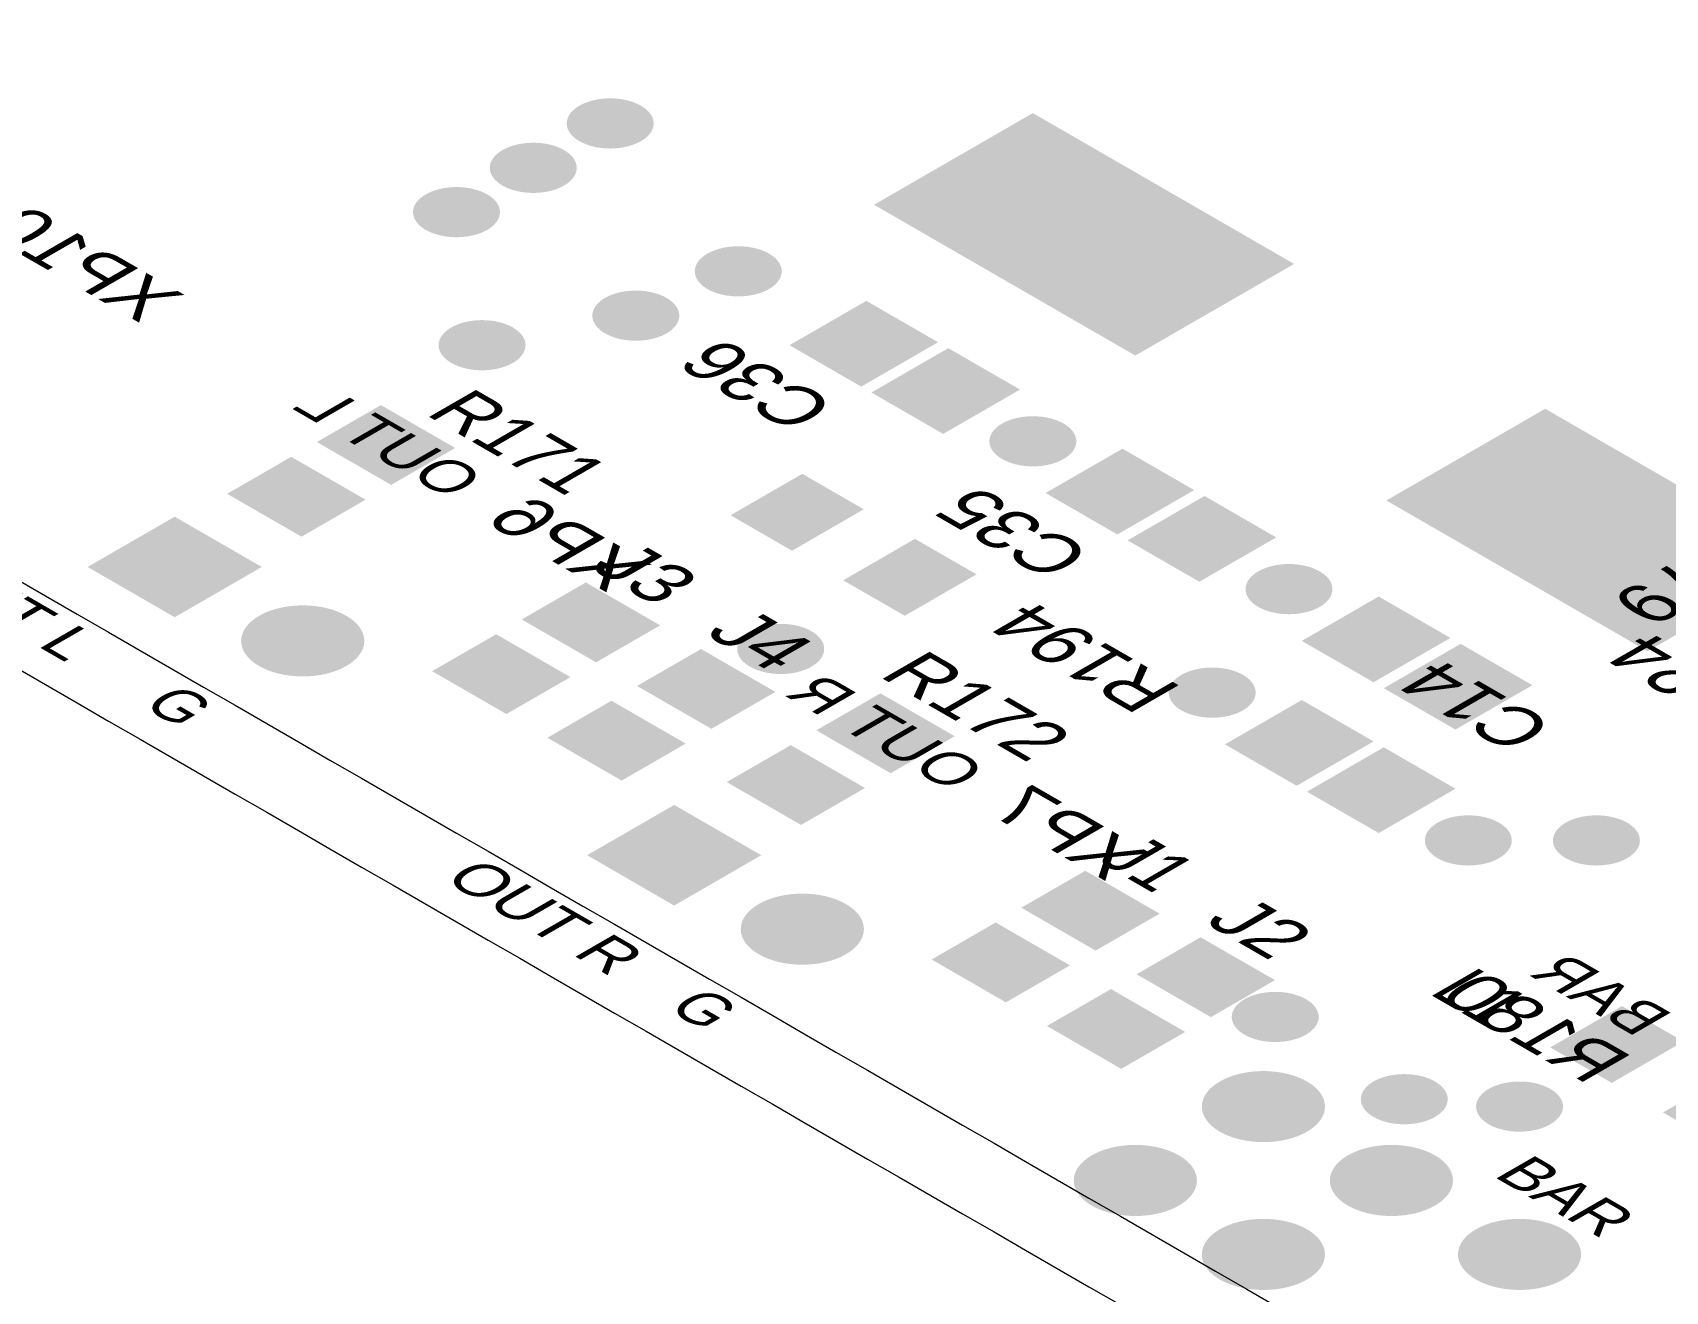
# Model space of a CAD drawing. Header units: millimetres. Extents: x -6 to 177, y -65 to 42.
# Drawn here: x 15.72 to 38.25, y -21.64 to -4.26 of the extents above; entities that cross this region are included whole.
import ezdxf

# ---------------------------------------------------------------- set-up
doc = ezdxf.new("R2010")
doc.units = ezdxf.units.MM
for name, color, linetype, true_color in [('Bottom Layer- Bottom', 7, 'Continuous', 0xffffff), ('Bottom Overlay- Bot Silk', 7, 'Continuous', 0xffffff), ('Bottom Solder- Bot Mask', 7, 'Continuous', 0xffffff), ('Multi-Layer', 7, 'Continuous', 0xffffff), ('Pad Holes', 7, 'Continuous', 0xffffff), ('Top Layer- Top', 7, 'Continuous', 0xffffff), ('Top Overlay- Top Silk', 7, 'Continuous', 0xffffff), ('Top Paste- Top Paste', 7, 'Continuous', 0xffffff), ('Top Solder- Top Mask', 7, 'Continuous', 0xffffff), ('Via Holes', 7, 'Continuous', 0xffffff)]:
    doc.layers.add(name, color=color, linetype=linetype, true_color=true_color)
doc.styles.add('Arial', font='')
doc.styles.get('Arial').set_extended_font_data('Arial')

# ---------------------------------------------------------------- blocks, each defined once
blk = doc.blocks.new('3362X_PRIMARY_B_68')
at = {"layer": 'Bottom Layer- Bottom', "linetype": 'Continuous', "lineweight": 18}
h = blk.add_hatch(color=7, dxfattribs=at)
edge = h.paths.add_edge_path(flags=0)
edge.add_ellipse((32.704, -19.086), major_axis=(-0.8, 0), ratio=0.57735, start_angle=0, end_angle=360)
h = blk.add_hatch(color=7, dxfattribs=at)
edge = h.paths.add_edge_path(flags=0)
edge.add_ellipse((32.704, -21.127), major_axis=(-0.8, 0), ratio=0.57735, start_angle=0, end_angle=360)
h = blk.add_hatch(color=7, dxfattribs=at)
edge = h.paths.add_edge_path(flags=0)
edge.add_ellipse((36.239, -21.127), major_axis=(-0.8, 0), ratio=0.57735, start_angle=0, end_angle=360)
at = {"layer": 'Bottom Solder- Bot Mask', "linetype": 'Continuous', "lineweight": 18}
h = blk.add_hatch(color=7, dxfattribs=at)
edge = h.paths.add_edge_path(flags=0)
edge.add_ellipse((32.704, -19.086), major_axis=(-0.85, 0), ratio=0.57735, start_angle=0, end_angle=360)
h = blk.add_hatch(color=7, dxfattribs=at)
edge = h.paths.add_edge_path(flags=0)
edge.add_ellipse((32.704, -21.127), major_axis=(-0.85, 0), ratio=0.57735, start_angle=0, end_angle=360)
h = blk.add_hatch(color=7, dxfattribs=at)
edge = h.paths.add_edge_path(flags=0)
edge.add_ellipse((36.239, -21.127), major_axis=(-0.85, 0), ratio=0.57735, start_angle=0, end_angle=360)
at = {"layer": 'Multi-Layer', "linetype": 'Continuous', "lineweight": 18}
h = blk.add_hatch(color=9, dxfattribs=at)
edge = h.paths.add_edge_path(flags=0)
edge.add_ellipse((32.704, -19.086), major_axis=(-0.8, 0), ratio=0.57735, start_angle=0, end_angle=360)
h = blk.add_hatch(color=9, dxfattribs=at)
edge = h.paths.add_edge_path(flags=0)
edge.add_ellipse((32.704, -21.127), major_axis=(-0.8, 0), ratio=0.57735, start_angle=0, end_angle=360)
h = blk.add_hatch(color=9, dxfattribs=at)
edge = h.paths.add_edge_path(flags=0)
edge.add_ellipse((36.239, -21.127), major_axis=(-0.8, 0), ratio=0.57735, start_angle=0, end_angle=360)
at = {"layer": 'Pad Holes', "linetype": 'Continuous', "lineweight": 18}
h = blk.add_hatch(color=7, dxfattribs=at)
edge = h.paths.add_edge_path(flags=0)
edge.add_ellipse((32.704, -19.086), major_axis=(-0.4, 0), ratio=0.57735, start_angle=0, end_angle=360)
h = blk.add_hatch(color=7, dxfattribs=at)
edge = h.paths.add_edge_path(flags=0)
edge.add_ellipse((32.704, -21.127), major_axis=(-0.4, 0), ratio=0.57735, start_angle=0, end_angle=360)
h = blk.add_hatch(color=7, dxfattribs=at)
edge = h.paths.add_edge_path(flags=0)
edge.add_ellipse((36.239, -21.127), major_axis=(-0.4, 0), ratio=0.57735, start_angle=0, end_angle=360)
at = {"layer": 'Top Layer- Top', "linetype": 'Continuous', "lineweight": 18}
h = blk.add_hatch(color=7, dxfattribs=at)
edge = h.paths.add_edge_path(flags=0)
edge.add_ellipse((32.704, -19.086), major_axis=(-0.8, 0), ratio=0.57735, start_angle=0, end_angle=360)
h = blk.add_hatch(color=7, dxfattribs=at)
edge = h.paths.add_edge_path(flags=0)
edge.add_ellipse((32.704, -21.127), major_axis=(-0.8, 0), ratio=0.57735, start_angle=0, end_angle=360)
h = blk.add_hatch(color=7, dxfattribs=at)
edge = h.paths.add_edge_path(flags=0)
edge.add_ellipse((36.239, -21.127), major_axis=(-0.8, 0), ratio=0.57735, start_angle=0, end_angle=360)
at = {"layer": 'Top Solder- Top Mask', "linetype": 'Continuous', "lineweight": 18}
h = blk.add_hatch(color=7, dxfattribs=at)
edge = h.paths.add_edge_path(flags=0)
edge.add_ellipse((32.704, -19.086), major_axis=(-0.85, 0), ratio=0.57735, start_angle=0, end_angle=360)
h = blk.add_hatch(color=7, dxfattribs=at)
edge = h.paths.add_edge_path(flags=0)
edge.add_ellipse((32.704, -21.127), major_axis=(-0.85, 0), ratio=0.57735, start_angle=0, end_angle=360)
h = blk.add_hatch(color=7, dxfattribs=at)
edge = h.paths.add_edge_path(flags=0)
edge.add_ellipse((36.239, -21.127), major_axis=(-0.85, 0), ratio=0.57735, start_angle=0, end_angle=360)
blk = doc.blocks.new('RES_0805_2012_301')
at = {"layer": 'Top Layer- Top', "linetype": 'Continuous', "lineweight": 18}
for points in [[(31.837, -16.789), (32.792, -17.34), (31.979, -17.81), (31.024, -17.259)], [(30.6, -17.504), (31.555, -18.055), (30.741, -18.524), (29.787, -17.973)]]:
    blk.add_hatch(color=7, dxfattribs=at).paths.add_polyline_path(points, flags=0)
at = {"layer": 'Top Paste- Top Paste', "linetype": 'Continuous', "lineweight": 18}
for points in [[(31.837, -16.789), (32.792, -17.34), (31.979, -17.81), (31.024, -17.259)], [(30.6, -17.504), (31.555, -18.055), (30.741, -18.524), (29.787, -17.973)]]:
    blk.add_hatch(color=7, dxfattribs=at).paths.add_polyline_path(points, flags=0)
at = {"layer": 'Top Solder- Top Mask', "linetype": 'Continuous', "lineweight": 18}
for points in [[(31.837, -16.748), (32.863, -17.34), (31.979, -17.851), (30.954, -17.259)], [(30.6, -17.463), (31.625, -18.055), (30.741, -18.565), (29.716, -17.973)]]:
    blk.add_hatch(color=7, dxfattribs=at).paths.add_polyline_path(points, flags=0)
blk = doc.blocks.new('RES_0805_2012_300')
at = {"layer": 'Top Layer- Top', "linetype": 'Continuous', "lineweight": 18}
for points in [[(30.246, -15.871), (31.201, -16.422), (30.388, -16.891), (29.433, -16.34)], [(29.009, -16.585), (29.964, -17.136), (29.15, -17.606), (28.196, -17.055)]]:
    blk.add_hatch(color=7, dxfattribs=at).paths.add_polyline_path(points, flags=0)
at = {"layer": 'Top Paste- Top Paste', "linetype": 'Continuous', "lineweight": 18}
for points in [[(30.246, -15.871), (31.201, -16.422), (30.388, -16.891), (29.433, -16.34)], [(29.009, -16.585), (29.964, -17.136), (29.15, -17.606), (28.196, -17.055)]]:
    blk.add_hatch(color=7, dxfattribs=at).paths.add_polyline_path(points, flags=0)
at = {"layer": 'Top Solder- Top Mask', "linetype": 'Continuous', "lineweight": 18}
for points in [[(30.246, -15.83), (31.272, -16.422), (30.388, -16.932), (29.363, -16.34)], [(29.009, -16.544), (30.034, -17.136), (29.15, -17.647), (28.125, -17.055)]]:
    blk.add_hatch(color=7, dxfattribs=at).paths.add_polyline_path(points, flags=0)
blk = doc.blocks.new('CAP_0805_2012_335')
at = {"layer": 'Top Layer- Top', "linetype": 'Continuous', "lineweight": 18}
for points in [[(32.244, -14.085), (33.234, -13.513), (34.153, -14.044), (33.163, -14.615)], [(33.375, -14.738), (34.365, -14.166), (35.285, -14.697), (34.295, -15.268)]]:
    blk.add_hatch(color=7, dxfattribs=at).paths.add_polyline_path(points, flags=0)
at = {"layer": 'Top Paste- Top Paste', "linetype": 'Continuous', "lineweight": 18}
for points in [[(32.244, -14.085), (33.234, -13.513), (34.153, -14.044), (33.163, -14.615)], [(33.375, -14.738), (34.365, -14.166), (35.285, -14.697), (34.295, -15.268)]]:
    blk.add_hatch(color=7, dxfattribs=at).paths.add_polyline_path(points, flags=0)
at = {"layer": 'Top Solder- Top Mask', "linetype": 'Continuous', "lineweight": 18}
for points in [[(32.173, -14.085), (33.234, -13.472), (34.224, -14.044), (33.163, -14.656)], [(33.305, -14.738), (34.365, -14.125), (35.355, -14.697), (34.295, -15.309)]]:
    blk.add_hatch(color=7, dxfattribs=at).paths.add_polyline_path(points, flags=0)
blk = doc.blocks.new('L0805_334')
at = {"layer": 'Top Layer- Top', "linetype": 'Continuous', "lineweight": 18}
for points in [[(37.653, -17.738), (38.431, -18.187), (37.512, -18.718), (36.734, -18.269)], [(39.209, -18.637), (39.987, -19.086), (39.068, -19.616), (38.29, -19.167)]]:
    blk.add_hatch(color=7, dxfattribs=at).paths.add_polyline_path(points, flags=0)
at = {"layer": 'Top Paste- Top Paste', "linetype": 'Continuous', "lineweight": 18}
for points in [[(37.653, -17.738), (38.431, -18.187), (37.512, -18.718), (36.734, -18.269)], [(39.209, -18.637), (39.987, -19.086), (39.068, -19.616), (38.29, -19.167)]]:
    blk.add_hatch(color=7, dxfattribs=at).paths.add_polyline_path(points, flags=0)
at = {"layer": 'Top Solder- Top Mask', "linetype": 'Continuous', "lineweight": 18}
for points in [[(37.653, -17.698), (38.502, -18.187), (37.512, -18.759), (36.663, -18.269)], [(39.209, -18.596), (40.058, -19.086), (39.068, -19.657), (38.219, -19.167)]]:
    blk.add_hatch(color=7, dxfattribs=at).paths.add_polyline_path(points, flags=0)
blk = doc.blocks.new('RES_0805_2012_308')
at = {"layer": 'Top Layer- Top', "linetype": 'Continuous', "lineweight": 18}
for points in [[(23.352, -11.89), (24.307, -12.441), (23.494, -12.911), (22.539, -12.36)], [(22.115, -12.605), (23.069, -13.156), (22.256, -13.625), (21.302, -13.074)]]:
    blk.add_hatch(color=7, dxfattribs=at).paths.add_polyline_path(points, flags=0)
at = {"layer": 'Top Paste- Top Paste', "linetype": 'Continuous', "lineweight": 18}
for points in [[(23.352, -11.89), (24.307, -12.441), (23.494, -12.911), (22.539, -12.36)], [(22.115, -12.605), (23.069, -13.156), (22.256, -13.625), (21.302, -13.074)]]:
    blk.add_hatch(color=7, dxfattribs=at).paths.add_polyline_path(points, flags=0)
at = {"layer": 'Top Solder- Top Mask', "linetype": 'Continuous', "lineweight": 18}
for points in [[(23.352, -11.849), (24.378, -12.441), (23.494, -12.952), (22.468, -12.36)], [(22.115, -12.564), (23.14, -13.156), (22.256, -13.666), (21.231, -13.074)]]:
    blk.add_hatch(color=7, dxfattribs=at).paths.add_polyline_path(points, flags=0)
blk = doc.blocks.new('RES_0805_2012_307')
at = {"layer": 'Top Layer- Top', "linetype": 'Continuous', "lineweight": 18}
for points in [[(24.943, -12.809), (25.898, -13.36), (25.085, -13.829), (24.13, -13.278)], [(23.706, -13.523), (24.66, -14.074), (23.847, -14.544), (22.893, -13.993)]]:
    blk.add_hatch(color=7, dxfattribs=at).paths.add_polyline_path(points, flags=0)
at = {"layer": 'Top Paste- Top Paste', "linetype": 'Continuous', "lineweight": 18}
for points in [[(24.943, -12.809), (25.898, -13.36), (25.085, -13.829), (24.13, -13.278)], [(23.706, -13.523), (24.66, -14.074), (23.847, -14.544), (22.893, -13.993)]]:
    blk.add_hatch(color=7, dxfattribs=at).paths.add_polyline_path(points, flags=0)
at = {"layer": 'Top Solder- Top Mask', "linetype": 'Continuous', "lineweight": 18}
for points in [[(24.943, -12.768), (25.968, -13.36), (25.085, -13.87), (24.059, -13.278)], [(23.706, -13.482), (24.731, -14.074), (23.847, -14.585), (22.822, -13.993)]]:
    blk.add_hatch(color=7, dxfattribs=at).paths.add_polyline_path(points, flags=0)
blk = doc.blocks.new('RES_0805_2012_199')
at = {"layer": 'Top Layer- Top', "linetype": 'Continuous', "lineweight": 18}
for points in [[(20.524, -9.441), (21.478, -9.992), (20.665, -10.461), (19.711, -9.91)], [(19.286, -10.155), (20.241, -10.706), (19.428, -11.176), (18.473, -10.625)]]:
    blk.add_hatch(color=7, dxfattribs=at).paths.add_polyline_path(points, flags=0)
at = {"layer": 'Top Paste- Top Paste', "linetype": 'Continuous', "lineweight": 18}
for points in [[(20.524, -9.441), (21.478, -9.992), (20.665, -10.461), (19.711, -9.91)], [(19.286, -10.155), (20.241, -10.706), (19.428, -11.176), (18.473, -10.625)]]:
    blk.add_hatch(color=7, dxfattribs=at).paths.add_polyline_path(points, flags=0)
at = {"layer": 'Top Solder- Top Mask', "linetype": 'Continuous', "lineweight": 18}
for points in [[(20.524, -9.4), (21.549, -9.992), (20.665, -10.502), (19.64, -9.91)], [(19.286, -10.114), (20.312, -10.706), (19.428, -11.217), (18.402, -10.625)]]:
    blk.add_hatch(color=7, dxfattribs=at).paths.add_polyline_path(points, flags=0)
blk = doc.blocks.new('CAP_0805_2012_198')
at = {"layer": 'Top Layer- Top', "linetype": 'Continuous', "lineweight": 18}
for points in [[(29.769, -10.614), (30.759, -10.043), (31.678, -10.574), (30.688, -11.145)], [(30.901, -11.268), (31.891, -10.696), (32.81, -11.227), (31.82, -11.798)]]:
    blk.add_hatch(color=7, dxfattribs=at).paths.add_polyline_path(points, flags=0)
at = {"layer": 'Top Paste- Top Paste', "linetype": 'Continuous', "lineweight": 18}
for points in [[(29.769, -10.614), (30.759, -10.043), (31.678, -10.574), (30.688, -11.145)], [(30.901, -11.268), (31.891, -10.696), (32.81, -11.227), (31.82, -11.798)]]:
    blk.add_hatch(color=7, dxfattribs=at).paths.add_polyline_path(points, flags=0)
at = {"layer": 'Top Solder- Top Mask', "linetype": 'Continuous', "lineweight": 18}
for points in [[(29.698, -10.614), (30.759, -10.002), (31.749, -10.574), (30.688, -11.186)], [(30.83, -11.268), (31.891, -10.655), (32.88, -11.227), (31.82, -11.839)]]:
    blk.add_hatch(color=7, dxfattribs=at).paths.add_polyline_path(points, flags=0)
blk = doc.blocks.new('RES_0805_2012_177')
at = {"layer": 'Top Layer- Top', "linetype": 'Continuous', "lineweight": 18}
for points in [[(27.418, -13.421), (28.373, -13.972), (27.559, -14.442), (26.605, -13.891)], [(26.181, -14.136), (27.135, -14.687), (26.322, -15.156), (25.367, -14.605)]]:
    blk.add_hatch(color=7, dxfattribs=at).paths.add_polyline_path(points, flags=0)
at = {"layer": 'Top Paste- Top Paste', "linetype": 'Continuous', "lineweight": 18}
for points in [[(27.418, -13.421), (28.373, -13.972), (27.559, -14.442), (26.605, -13.891)], [(26.181, -14.136), (27.135, -14.687), (26.322, -15.156), (25.367, -14.605)]]:
    blk.add_hatch(color=7, dxfattribs=at).paths.add_polyline_path(points, flags=0)
at = {"layer": 'Top Solder- Top Mask', "linetype": 'Continuous', "lineweight": 18}
for points in [[(27.418, -13.38), (28.443, -13.972), (27.559, -14.483), (26.534, -13.891)], [(26.181, -14.095), (27.206, -14.687), (26.322, -15.197), (25.297, -14.605)]]:
    blk.add_hatch(color=7, dxfattribs=at).paths.add_polyline_path(points, flags=0)
blk = doc.blocks.new('CAP_0805_2012_176')
at = {"layer": 'Top Layer- Top', "linetype": 'Continuous', "lineweight": 18}
for points in [[(33.305, -12.656), (34.295, -12.084), (35.214, -12.615), (34.224, -13.186)], [(34.436, -13.309), (35.426, -12.737), (36.345, -13.268), (35.355, -13.84)]]:
    blk.add_hatch(color=7, dxfattribs=at).paths.add_polyline_path(points, flags=0)
at = {"layer": 'Top Paste- Top Paste', "linetype": 'Continuous', "lineweight": 18}
for points in [[(33.305, -12.656), (34.295, -12.084), (35.214, -12.615), (34.224, -13.186)], [(34.436, -13.309), (35.426, -12.737), (36.345, -13.268), (35.355, -13.84)]]:
    blk.add_hatch(color=7, dxfattribs=at).paths.add_polyline_path(points, flags=0)
at = {"layer": 'Top Solder- Top Mask', "linetype": 'Continuous', "lineweight": 18}
for points in [[(33.234, -12.656), (34.295, -12.043), (35.285, -12.615), (34.224, -13.227)], [(34.365, -13.309), (35.426, -12.697), (36.416, -13.268), (35.355, -13.88)]]:
    blk.add_hatch(color=7, dxfattribs=at).paths.add_polyline_path(points, flags=0)
blk = doc.blocks.new('PW_2_B_79')
at = {"layer": 'Bottom Layer- Bottom', "linetype": 'Continuous', "lineweight": 18}
blk.add_hatch(color=7, dxfattribs=at).paths.add_polyline_path([(17.678, -10.982), (18.809, -11.635), (17.678, -12.288), (16.546, -11.635)], flags=0)
h = blk.add_hatch(color=7, dxfattribs=at)
edge = h.paths.add_edge_path(flags=0)
edge.add_ellipse((19.445, -12.656), major_axis=(-0.8, 0), ratio=0.57735, start_angle=0, end_angle=360)
at = {"layer": 'Bottom Solder- Bot Mask', "linetype": 'Continuous', "lineweight": 18}
blk.add_hatch(color=7, dxfattribs=at).paths.add_polyline_path([(17.678, -10.941), (18.88, -11.635), (17.678, -12.329), (16.476, -11.635)], flags=0)
h = blk.add_hatch(color=7, dxfattribs=at)
edge = h.paths.add_edge_path(flags=0)
edge.add_ellipse((19.445, -12.656), major_axis=(-0.85, 0), ratio=0.57735, start_angle=0, end_angle=360)
at = {"layer": 'Multi-Layer', "linetype": 'Continuous', "lineweight": 18}
blk.add_hatch(color=9, dxfattribs=at).paths.add_polyline_path([(17.678, -10.982), (18.809, -11.635), (17.678, -12.288), (16.546, -11.635)], flags=0)
h = blk.add_hatch(color=9, dxfattribs=at)
edge = h.paths.add_edge_path(flags=0)
edge.add_ellipse((19.445, -12.656), major_axis=(-0.8, 0), ratio=0.57735, start_angle=0, end_angle=360)
at = {"layer": 'Pad Holes', "linetype": 'Continuous', "lineweight": 18}
h = blk.add_hatch(color=7, dxfattribs=at)
edge = h.paths.add_edge_path(flags=0)
edge.add_ellipse((17.678, -11.635), major_axis=(-0.5, 0), ratio=0.57735, start_angle=0, end_angle=360)
h = blk.add_hatch(color=7, dxfattribs=at)
edge = h.paths.add_edge_path(flags=0)
edge.add_ellipse((19.445, -12.656), major_axis=(-0.5, 0), ratio=0.57735, start_angle=0, end_angle=360)
at = {"layer": 'Top Layer- Top', "linetype": 'Continuous', "lineweight": 18}
blk.add_hatch(color=7, dxfattribs=at).paths.add_polyline_path([(17.678, -10.982), (18.809, -11.635), (17.678, -12.288), (16.546, -11.635)], flags=0)
h = blk.add_hatch(color=7, dxfattribs=at)
edge = h.paths.add_edge_path(flags=0)
edge.add_ellipse((19.445, -12.656), major_axis=(-0.8, 0), ratio=0.57735, start_angle=0, end_angle=360)
at = {"layer": 'Top Solder- Top Mask', "linetype": 'Continuous', "lineweight": 18}
blk.add_hatch(color=7, dxfattribs=at).paths.add_polyline_path([(17.678, -10.941), (18.88, -11.635), (17.678, -12.329), (16.476, -11.635)], flags=0)
h = blk.add_hatch(color=7, dxfattribs=at)
edge = h.paths.add_edge_path(flags=0)
edge.add_ellipse((19.445, -12.656), major_axis=(-0.85, 0), ratio=0.57735, start_angle=0, end_angle=360)
blk = doc.blocks.new('PW_2_B_70')
at = {"layer": 'Bottom Layer- Bottom', "linetype": 'Continuous', "lineweight": 18}
blk.add_hatch(color=7, dxfattribs=at).paths.add_polyline_path([(24.572, -14.962), (25.703, -15.615), (24.572, -16.269), (23.441, -15.615)], flags=0)
h = blk.add_hatch(color=7, dxfattribs=at)
edge = h.paths.add_edge_path(flags=0)
edge.add_ellipse((26.34, -16.636), major_axis=(-0.8, 0), ratio=0.57735, start_angle=0, end_angle=360)
at = {"layer": 'Bottom Solder- Bot Mask', "linetype": 'Continuous', "lineweight": 18}
blk.add_hatch(color=7, dxfattribs=at).paths.add_polyline_path([(24.572, -14.921), (25.774, -15.615), (24.572, -16.31), (23.37, -15.615)], flags=0)
h = blk.add_hatch(color=7, dxfattribs=at)
edge = h.paths.add_edge_path(flags=0)
edge.add_ellipse((26.34, -16.636), major_axis=(-0.85, 0), ratio=0.57735, start_angle=0, end_angle=360)
at = {"layer": 'Multi-Layer', "linetype": 'Continuous', "lineweight": 18}
blk.add_hatch(color=9, dxfattribs=at).paths.add_polyline_path([(24.572, -14.962), (25.703, -15.615), (24.572, -16.269), (23.441, -15.615)], flags=0)
h = blk.add_hatch(color=9, dxfattribs=at)
edge = h.paths.add_edge_path(flags=0)
edge.add_ellipse((26.34, -16.636), major_axis=(-0.8, 0), ratio=0.57735, start_angle=0, end_angle=360)
at = {"layer": 'Pad Holes', "linetype": 'Continuous', "lineweight": 18}
h = blk.add_hatch(color=7, dxfattribs=at)
edge = h.paths.add_edge_path(flags=0)
edge.add_ellipse((24.572, -15.615), major_axis=(-0.5, 0), ratio=0.57735, start_angle=0, end_angle=360)
h = blk.add_hatch(color=7, dxfattribs=at)
edge = h.paths.add_edge_path(flags=0)
edge.add_ellipse((26.34, -16.636), major_axis=(-0.5, 0), ratio=0.57735, start_angle=0, end_angle=360)
at = {"layer": 'Top Layer- Top', "linetype": 'Continuous', "lineweight": 18}
blk.add_hatch(color=7, dxfattribs=at).paths.add_polyline_path([(24.572, -14.962), (25.703, -15.615), (24.572, -16.269), (23.441, -15.615)], flags=0)
h = blk.add_hatch(color=7, dxfattribs=at)
edge = h.paths.add_edge_path(flags=0)
edge.add_ellipse((26.34, -16.636), major_axis=(-0.8, 0), ratio=0.57735, start_angle=0, end_angle=360)
at = {"layer": 'Top Solder- Top Mask', "linetype": 'Continuous', "lineweight": 18}
blk.add_hatch(color=7, dxfattribs=at).paths.add_polyline_path([(24.572, -14.921), (25.774, -15.615), (24.572, -16.31), (23.37, -15.615)], flags=0)
h = blk.add_hatch(color=7, dxfattribs=at)
edge = h.paths.add_edge_path(flags=0)
edge.add_ellipse((26.34, -16.636), major_axis=(-0.85, 0), ratio=0.57735, start_angle=0, end_angle=360)
blk = doc.blocks.new('0805_41')
at = {"layer": 'Top Layer- Top', "linetype": 'Continuous', "lineweight": 18}
for points in [[(26.34, -10.39), (27.118, -10.839), (26.198, -11.37), (25.42, -10.921)], [(27.895, -11.288), (28.673, -11.737), (27.754, -12.268), (26.976, -11.819)]]:
    blk.add_hatch(color=7, dxfattribs=at).paths.add_polyline_path(points, flags=0)
at = {"layer": 'Top Paste- Top Paste', "linetype": 'Continuous', "lineweight": 18}
for points in [[(26.34, -10.39), (27.118, -10.839), (26.198, -11.37), (25.42, -10.921)], [(27.895, -11.288), (28.673, -11.737), (27.754, -12.268), (26.976, -11.819)]]:
    blk.add_hatch(color=7, dxfattribs=at).paths.add_polyline_path(points, flags=0)
at = {"layer": 'Top Solder- Top Mask', "linetype": 'Continuous', "lineweight": 18}
for points in [[(26.34, -10.349), (27.188, -10.839), (26.198, -11.411), (25.35, -10.921)], [(27.895, -11.247), (28.744, -11.737), (27.754, -12.309), (26.905, -11.819)]]:
    blk.add_hatch(color=7, dxfattribs=at).paths.add_polyline_path(points, flags=0)
blk = doc.blocks.new('CAP_0805_2012_36')
at = {"layer": 'Top Layer- Top', "linetype": 'Continuous', "lineweight": 18}
for points in [[(28.143, -8.532), (27.153, -9.104), (26.234, -8.573), (27.224, -8.002)], [(29.274, -9.186), (28.284, -9.757), (27.365, -9.226), (28.355, -8.655)]]:
    blk.add_hatch(color=7, dxfattribs=at).paths.add_polyline_path(points, flags=0)
at = {"layer": 'Top Paste- Top Paste', "linetype": 'Continuous', "lineweight": 18}
for points in [[(28.143, -8.532), (27.153, -9.104), (26.234, -8.573), (27.224, -8.002)], [(29.274, -9.186), (28.284, -9.757), (27.365, -9.226), (28.355, -8.655)]]:
    blk.add_hatch(color=7, dxfattribs=at).paths.add_polyline_path(points, flags=0)
at = {"layer": 'Top Solder- Top Mask', "linetype": 'Continuous', "lineweight": 18}
for points in [[(28.214, -8.532), (27.153, -9.145), (26.163, -8.573), (27.224, -7.961)], [(29.345, -9.186), (28.284, -9.798), (27.294, -9.226), (28.355, -8.614)]]:
    blk.add_hatch(color=7, dxfattribs=at).paths.add_polyline_path(points, flags=0)
blk = doc.blocks.new('HC_49M_2')
at = {"layer": 'Top Layer- Top', "linetype": 'Continuous', "lineweight": 18}
for points in [[(30.936, -8.675), (27.4, -6.634), (29.522, -5.409), (33.057, -7.451)], [(38.007, -12.758), (34.471, -10.717), (36.593, -9.492), (40.128, -11.533)]]:
    blk.add_hatch(color=7, dxfattribs=at).paths.add_polyline_path(points, flags=0)
at = {"layer": 'Top Paste- Top Paste', "linetype": 'Continuous', "lineweight": 18}
for points in [[(30.936, -8.675), (27.4, -6.634), (29.522, -5.409), (33.057, -7.451)], [(38.007, -12.758), (34.471, -10.717), (36.593, -9.492), (40.128, -11.533)]]:
    blk.add_hatch(color=7, dxfattribs=at).paths.add_polyline_path(points, flags=0)
at = {"layer": 'Top Solder- Top Mask', "linetype": 'Continuous', "lineweight": 18}
for points in [[(30.936, -8.716), (27.33, -6.634), (29.522, -5.368), (33.128, -7.451)], [(38.007, -12.799), (34.401, -10.717), (36.593, -9.451), (40.199, -11.533)]]:
    blk.add_hatch(color=7, dxfattribs=at).paths.add_polyline_path(points, flags=0)

msp = doc.modelspace()

# ---------------------------------------------------------------- hatches: boundary and pattern name
at = {"layer": 'Bottom Layer- Bottom', "linetype": 'Continuous', "lineweight": 18}
h = msp.add_hatch(color=7, dxfattribs=at)
edge = h.paths.add_edge_path(flags=0)
edge.add_ellipse((23.688, -5.511), major_axis=(-0.55, 0), ratio=0.57735, start_angle=0, end_angle=360)
h = msp.add_hatch(color=7, dxfattribs=at)
edge = h.paths.add_edge_path(flags=0)
edge.add_ellipse((22.627, -6.124), major_axis=(-0.55, 0), ratio=0.57735, start_angle=0, end_angle=360)
h = msp.add_hatch(color=7, dxfattribs=at)
edge = h.paths.add_edge_path(flags=0)
edge.add_ellipse((21.567, -6.736), major_axis=(-0.55, 0), ratio=0.57735, start_angle=0, end_angle=360)
h = msp.add_hatch(color=7, dxfattribs=at)
edge = h.paths.add_edge_path(flags=0)
edge.add_ellipse((25.456, -7.553), major_axis=(-0.55, 0), ratio=0.57735, start_angle=0, end_angle=360)
h = msp.add_hatch(color=7, dxfattribs=at)
edge = h.paths.add_edge_path(flags=0)
edge.add_ellipse((24.042, -8.165), major_axis=(-0.55, 0), ratio=0.57735, start_angle=0, end_angle=360)
h = msp.add_hatch(color=7, dxfattribs=at)
edge = h.paths.add_edge_path(flags=0)
edge.add_ellipse((21.92, -8.573), major_axis=(-0.55, 0), ratio=0.57735, start_angle=0, end_angle=360)
h = msp.add_hatch(color=7, dxfattribs=at)
edge = h.paths.add_edge_path(flags=0)
edge.add_ellipse((29.522, -9.9), major_axis=(-0.55, 0), ratio=0.57735, start_angle=0, end_angle=360)
h = msp.add_hatch(color=7, dxfattribs=at)
edge = h.paths.add_edge_path(flags=0)
edge.add_ellipse((33.057, -11.941), major_axis=(-0.55, 0), ratio=0.57735, start_angle=0, end_angle=360)
h = msp.add_hatch(color=7, dxfattribs=at)
edge = h.paths.add_edge_path(flags=0)
edge.add_ellipse((26.042, -12.767), major_axis=(-0.55, 0), ratio=0.57735, start_angle=0, end_angle=360)
h = msp.add_hatch(color=7, dxfattribs=at)
edge = h.paths.add_edge_path(flags=0)
edge.add_ellipse((31.997, -13.37), major_axis=(-0.55, 0), ratio=0.57735, start_angle=0, end_angle=360)
h = msp.add_hatch(color=7, dxfattribs=at)
edge = h.paths.add_edge_path(flags=0)
edge.add_ellipse((35.532, -15.411), major_axis=(-0.55, 0), ratio=0.57735, start_angle=0, end_angle=360)
h = msp.add_hatch(color=7, dxfattribs=at)
edge = h.paths.add_edge_path(flags=0)
edge.add_ellipse((37.3, -15.411), major_axis=(-0.55, 0), ratio=0.57735, start_angle=0, end_angle=360)
h = msp.add_hatch(color=7, dxfattribs=at)
edge = h.paths.add_edge_path(flags=0)
edge.add_ellipse((32.867, -17.848), major_axis=(-0.55, 0), ratio=0.57735, start_angle=0, end_angle=360)
h = msp.add_hatch(color=7, dxfattribs=at)
edge = h.paths.add_edge_path(flags=0)
edge.add_ellipse((34.648, -18.984), major_axis=(-0.55, 0), ratio=0.57735, start_angle=0, end_angle=360)
h = msp.add_hatch(color=7, dxfattribs=at)
edge = h.paths.add_edge_path(flags=0)
edge.add_ellipse((36.239, -19.086), major_axis=(-0.55, 0), ratio=0.57735, start_angle=0, end_angle=360)
h = msp.add_hatch(color=7, dxfattribs=at)
edge = h.paths.add_edge_path(flags=0)
edge.add_ellipse((30.936, -20.106), major_axis=(-0.8, 0), ratio=0.57735, start_angle=0, end_angle=360)
h = msp.add_hatch(color=7, dxfattribs=at)
edge = h.paths.add_edge_path(flags=0)
edge.add_ellipse((34.471, -20.106), major_axis=(-0.8, 0), ratio=0.57735, start_angle=0, end_angle=360)
at = {"layer": 'Bottom Solder- Bot Mask', "linetype": 'Continuous', "lineweight": 18}
h = msp.add_hatch(color=7, dxfattribs=at)
edge = h.paths.add_edge_path(flags=0)
edge.add_ellipse((23.688, -5.511), major_axis=(-0.6, 0), ratio=0.57735, start_angle=0, end_angle=360)
h = msp.add_hatch(color=7, dxfattribs=at)
edge = h.paths.add_edge_path(flags=0)
edge.add_ellipse((22.627, -6.124), major_axis=(-0.6, 0), ratio=0.57735, start_angle=0, end_angle=360)
h = msp.add_hatch(color=7, dxfattribs=at)
edge = h.paths.add_edge_path(flags=0)
edge.add_ellipse((21.567, -6.736), major_axis=(-0.6, 0), ratio=0.57735, start_angle=0, end_angle=360)
h = msp.add_hatch(color=7, dxfattribs=at)
edge = h.paths.add_edge_path(flags=0)
edge.add_ellipse((25.456, -7.553), major_axis=(-0.6, 0), ratio=0.57735, start_angle=0, end_angle=360)
h = msp.add_hatch(color=7, dxfattribs=at)
edge = h.paths.add_edge_path(flags=0)
edge.add_ellipse((24.042, -8.165), major_axis=(-0.6, 0), ratio=0.57735, start_angle=0, end_angle=360)
h = msp.add_hatch(color=7, dxfattribs=at)
edge = h.paths.add_edge_path(flags=0)
edge.add_ellipse((21.92, -8.573), major_axis=(-0.6, 0), ratio=0.57735, start_angle=0, end_angle=360)
h = msp.add_hatch(color=7, dxfattribs=at)
edge = h.paths.add_edge_path(flags=0)
edge.add_ellipse((29.522, -9.9), major_axis=(-0.6, 0), ratio=0.57735, start_angle=0, end_angle=360)
h = msp.add_hatch(color=7, dxfattribs=at)
edge = h.paths.add_edge_path(flags=0)
edge.add_ellipse((33.057, -11.941), major_axis=(-0.6, 0), ratio=0.57735, start_angle=0, end_angle=360)
h = msp.add_hatch(color=7, dxfattribs=at)
edge = h.paths.add_edge_path(flags=0)
edge.add_ellipse((26.042, -12.767), major_axis=(-0.6, 0), ratio=0.57735, start_angle=0, end_angle=360)
h = msp.add_hatch(color=7, dxfattribs=at)
edge = h.paths.add_edge_path(flags=0)
edge.add_ellipse((31.997, -13.37), major_axis=(-0.6, 0), ratio=0.57735, start_angle=0, end_angle=360)
h = msp.add_hatch(color=7, dxfattribs=at)
edge = h.paths.add_edge_path(flags=0)
edge.add_ellipse((35.532, -15.411), major_axis=(-0.6, 0), ratio=0.57735, start_angle=0, end_angle=360)
h = msp.add_hatch(color=7, dxfattribs=at)
edge = h.paths.add_edge_path(flags=0)
edge.add_ellipse((37.3, -15.411), major_axis=(-0.6, 0), ratio=0.57735, start_angle=0, end_angle=360)
h = msp.add_hatch(color=7, dxfattribs=at)
edge = h.paths.add_edge_path(flags=0)
edge.add_ellipse((32.867, -17.848), major_axis=(-0.6, 0), ratio=0.57735, start_angle=0, end_angle=360)
h = msp.add_hatch(color=7, dxfattribs=at)
edge = h.paths.add_edge_path(flags=0)
edge.add_ellipse((34.648, -18.984), major_axis=(-0.6, 0), ratio=0.57735, start_angle=0, end_angle=360)
h = msp.add_hatch(color=7, dxfattribs=at)
edge = h.paths.add_edge_path(flags=0)
edge.add_ellipse((36.239, -19.086), major_axis=(-0.6, 0), ratio=0.57735, start_angle=0, end_angle=360)
h = msp.add_hatch(color=7, dxfattribs=at)
edge = h.paths.add_edge_path(flags=0)
edge.add_ellipse((30.936, -20.106), major_axis=(-0.85, 0), ratio=0.57735, start_angle=0, end_angle=360)
h = msp.add_hatch(color=7, dxfattribs=at)
edge = h.paths.add_edge_path(flags=0)
edge.add_ellipse((34.471, -20.106), major_axis=(-0.85, 0), ratio=0.57735, start_angle=0, end_angle=360)
at = {"layer": 'Multi-Layer', "linetype": 'Continuous', "lineweight": 18}
h = msp.add_hatch(color=9, dxfattribs=at)
edge = h.paths.add_edge_path(flags=0)
edge.add_ellipse((30.936, -20.106), major_axis=(-0.8, 0), ratio=0.57735, start_angle=0, end_angle=360)
h = msp.add_hatch(color=9, dxfattribs=at)
edge = h.paths.add_edge_path(flags=0)
edge.add_ellipse((34.471, -20.106), major_axis=(-0.8, 0), ratio=0.57735, start_angle=0, end_angle=360)
at = {"layer": 'Pad Holes', "linetype": 'Continuous', "lineweight": 18}
h = msp.add_hatch(color=7, dxfattribs=at)
edge = h.paths.add_edge_path(flags=0)
edge.add_ellipse((30.936, -20.106), major_axis=(-0.4, 0), ratio=0.57735, start_angle=0, end_angle=360)
h = msp.add_hatch(color=7, dxfattribs=at)
edge = h.paths.add_edge_path(flags=0)
edge.add_ellipse((34.471, -20.106), major_axis=(-0.4, 0), ratio=0.57735, start_angle=0, end_angle=360)
at = {"layer": 'Top Layer- Top', "linetype": 'Continuous', "lineweight": 18}
h = msp.add_hatch(color=7, dxfattribs=at)
edge = h.paths.add_edge_path(flags=0)
edge.add_ellipse((23.688, -5.511), major_axis=(-0.55, 0), ratio=0.57735, start_angle=0, end_angle=360)
h = msp.add_hatch(color=7, dxfattribs=at)
edge = h.paths.add_edge_path(flags=0)
edge.add_ellipse((22.627, -6.124), major_axis=(-0.55, 0), ratio=0.57735, start_angle=0, end_angle=360)
h = msp.add_hatch(color=7, dxfattribs=at)
edge = h.paths.add_edge_path(flags=0)
edge.add_ellipse((21.567, -6.736), major_axis=(-0.55, 0), ratio=0.57735, start_angle=0, end_angle=360)
h = msp.add_hatch(color=7, dxfattribs=at)
edge = h.paths.add_edge_path(flags=0)
edge.add_ellipse((25.456, -7.553), major_axis=(-0.55, 0), ratio=0.57735, start_angle=0, end_angle=360)
h = msp.add_hatch(color=7, dxfattribs=at)
edge = h.paths.add_edge_path(flags=0)
edge.add_ellipse((24.042, -8.165), major_axis=(-0.55, 0), ratio=0.57735, start_angle=0, end_angle=360)
h = msp.add_hatch(color=7, dxfattribs=at)
edge = h.paths.add_edge_path(flags=0)
edge.add_ellipse((21.92, -8.573), major_axis=(-0.55, 0), ratio=0.57735, start_angle=0, end_angle=360)
h = msp.add_hatch(color=7, dxfattribs=at)
edge = h.paths.add_edge_path(flags=0)
edge.add_ellipse((29.522, -9.9), major_axis=(-0.55, 0), ratio=0.57735, start_angle=0, end_angle=360)
h = msp.add_hatch(color=7, dxfattribs=at)
edge = h.paths.add_edge_path(flags=0)
edge.add_ellipse((33.057, -11.941), major_axis=(-0.55, 0), ratio=0.57735, start_angle=0, end_angle=360)
h = msp.add_hatch(color=7, dxfattribs=at)
edge = h.paths.add_edge_path(flags=0)
edge.add_ellipse((26.042, -12.767), major_axis=(-0.55, 0), ratio=0.57735, start_angle=0, end_angle=360)
h = msp.add_hatch(color=7, dxfattribs=at)
edge = h.paths.add_edge_path(flags=0)
edge.add_ellipse((31.997, -13.37), major_axis=(-0.55, 0), ratio=0.57735, start_angle=0, end_angle=360)
h = msp.add_hatch(color=7, dxfattribs=at)
edge = h.paths.add_edge_path(flags=0)
edge.add_ellipse((35.532, -15.411), major_axis=(-0.55, 0), ratio=0.57735, start_angle=0, end_angle=360)
h = msp.add_hatch(color=7, dxfattribs=at)
edge = h.paths.add_edge_path(flags=0)
edge.add_ellipse((37.3, -15.411), major_axis=(-0.55, 0), ratio=0.57735, start_angle=0, end_angle=360)
h = msp.add_hatch(color=7, dxfattribs=at)
edge = h.paths.add_edge_path(flags=0)
edge.add_ellipse((32.867, -17.848), major_axis=(-0.55, 0), ratio=0.57735, start_angle=0, end_angle=360)
h = msp.add_hatch(color=7, dxfattribs=at)
edge = h.paths.add_edge_path(flags=0)
edge.add_ellipse((34.648, -18.984), major_axis=(-0.55, 0), ratio=0.57735, start_angle=0, end_angle=360)
h = msp.add_hatch(color=7, dxfattribs=at)
edge = h.paths.add_edge_path(flags=0)
edge.add_ellipse((36.239, -19.086), major_axis=(-0.55, 0), ratio=0.57735, start_angle=0, end_angle=360)
h = msp.add_hatch(color=7, dxfattribs=at)
edge = h.paths.add_edge_path(flags=0)
edge.add_ellipse((30.936, -20.106), major_axis=(-0.8, 0), ratio=0.57735, start_angle=0, end_angle=360)
h = msp.add_hatch(color=7, dxfattribs=at)
edge = h.paths.add_edge_path(flags=0)
edge.add_ellipse((34.471, -20.106), major_axis=(-0.8, 0), ratio=0.57735, start_angle=0, end_angle=360)
at = {"layer": 'Top Solder- Top Mask', "linetype": 'Continuous', "lineweight": 18}
h = msp.add_hatch(color=7, dxfattribs=at)
edge = h.paths.add_edge_path(flags=0)
edge.add_ellipse((23.688, -5.511), major_axis=(-0.6, 0), ratio=0.57735, start_angle=0, end_angle=360)
h = msp.add_hatch(color=7, dxfattribs=at)
edge = h.paths.add_edge_path(flags=0)
edge.add_ellipse((22.627, -6.124), major_axis=(-0.6, 0), ratio=0.57735, start_angle=0, end_angle=360)
h = msp.add_hatch(color=7, dxfattribs=at)
edge = h.paths.add_edge_path(flags=0)
edge.add_ellipse((21.567, -6.736), major_axis=(-0.6, 0), ratio=0.57735, start_angle=0, end_angle=360)
h = msp.add_hatch(color=7, dxfattribs=at)
edge = h.paths.add_edge_path(flags=0)
edge.add_ellipse((25.456, -7.553), major_axis=(-0.6, 0), ratio=0.57735, start_angle=0, end_angle=360)
h = msp.add_hatch(color=7, dxfattribs=at)
edge = h.paths.add_edge_path(flags=0)
edge.add_ellipse((24.042, -8.165), major_axis=(-0.6, 0), ratio=0.57735, start_angle=0, end_angle=360)
h = msp.add_hatch(color=7, dxfattribs=at)
edge = h.paths.add_edge_path(flags=0)
edge.add_ellipse((21.92, -8.573), major_axis=(-0.6, 0), ratio=0.57735, start_angle=0, end_angle=360)
h = msp.add_hatch(color=7, dxfattribs=at)
edge = h.paths.add_edge_path(flags=0)
edge.add_ellipse((29.522, -9.9), major_axis=(-0.6, 0), ratio=0.57735, start_angle=0, end_angle=360)
h = msp.add_hatch(color=7, dxfattribs=at)
edge = h.paths.add_edge_path(flags=0)
edge.add_ellipse((33.057, -11.941), major_axis=(-0.6, 0), ratio=0.57735, start_angle=0, end_angle=360)
h = msp.add_hatch(color=7, dxfattribs=at)
edge = h.paths.add_edge_path(flags=0)
edge.add_ellipse((26.042, -12.767), major_axis=(-0.6, 0), ratio=0.57735, start_angle=0, end_angle=360)
h = msp.add_hatch(color=7, dxfattribs=at)
edge = h.paths.add_edge_path(flags=0)
edge.add_ellipse((31.997, -13.37), major_axis=(-0.6, 0), ratio=0.57735, start_angle=0, end_angle=360)
h = msp.add_hatch(color=7, dxfattribs=at)
edge = h.paths.add_edge_path(flags=0)
edge.add_ellipse((35.532, -15.411), major_axis=(-0.6, 0), ratio=0.57735, start_angle=0, end_angle=360)
h = msp.add_hatch(color=7, dxfattribs=at)
edge = h.paths.add_edge_path(flags=0)
edge.add_ellipse((37.3, -15.411), major_axis=(-0.6, 0), ratio=0.57735, start_angle=0, end_angle=360)
h = msp.add_hatch(color=7, dxfattribs=at)
edge = h.paths.add_edge_path(flags=0)
edge.add_ellipse((32.867, -17.848), major_axis=(-0.6, 0), ratio=0.57735, start_angle=0, end_angle=360)
h = msp.add_hatch(color=7, dxfattribs=at)
edge = h.paths.add_edge_path(flags=0)
edge.add_ellipse((34.648, -18.984), major_axis=(-0.6, 0), ratio=0.57735, start_angle=0, end_angle=360)
h = msp.add_hatch(color=7, dxfattribs=at)
edge = h.paths.add_edge_path(flags=0)
edge.add_ellipse((36.239, -19.086), major_axis=(-0.6, 0), ratio=0.57735, start_angle=0, end_angle=360)
h = msp.add_hatch(color=7, dxfattribs=at)
edge = h.paths.add_edge_path(flags=0)
edge.add_ellipse((30.936, -20.106), major_axis=(-0.85, 0), ratio=0.57735, start_angle=0, end_angle=360)
h = msp.add_hatch(color=7, dxfattribs=at)
edge = h.paths.add_edge_path(flags=0)
edge.add_ellipse((34.471, -20.106), major_axis=(-0.85, 0), ratio=0.57735, start_angle=0, end_angle=360)
at = {"layer": 'Via Holes', "linetype": 'Continuous', "lineweight": 18}
h = msp.add_hatch(color=7, dxfattribs=at)
edge = h.paths.add_edge_path(flags=0)
edge.add_ellipse((23.688, -5.511), major_axis=(-0.3, 0), ratio=0.57735, start_angle=0, end_angle=360)
h = msp.add_hatch(color=7, dxfattribs=at)
edge = h.paths.add_edge_path(flags=0)
edge.add_ellipse((22.627, -6.124), major_axis=(-0.3, 0), ratio=0.57735, start_angle=0, end_angle=360)
h = msp.add_hatch(color=7, dxfattribs=at)
edge = h.paths.add_edge_path(flags=0)
edge.add_ellipse((21.567, -6.736), major_axis=(-0.3, 0), ratio=0.57735, start_angle=0, end_angle=360)
h = msp.add_hatch(color=7, dxfattribs=at)
edge = h.paths.add_edge_path(flags=0)
edge.add_ellipse((25.456, -7.553), major_axis=(-0.3, 0), ratio=0.57735, start_angle=0, end_angle=360)
h = msp.add_hatch(color=7, dxfattribs=at)
edge = h.paths.add_edge_path(flags=0)
edge.add_ellipse((24.042, -8.165), major_axis=(-0.3, 0), ratio=0.57735, start_angle=0, end_angle=360)
h = msp.add_hatch(color=7, dxfattribs=at)
edge = h.paths.add_edge_path(flags=0)
edge.add_ellipse((21.92, -8.573), major_axis=(-0.3, 0), ratio=0.57735, start_angle=0, end_angle=360)
h = msp.add_hatch(color=7, dxfattribs=at)
edge = h.paths.add_edge_path(flags=0)
edge.add_ellipse((29.522, -9.9), major_axis=(-0.3, 0), ratio=0.57735, start_angle=0, end_angle=360)
h = msp.add_hatch(color=7, dxfattribs=at)
edge = h.paths.add_edge_path(flags=0)
edge.add_ellipse((33.057, -11.941), major_axis=(-0.3, 0), ratio=0.57735, start_angle=0, end_angle=360)
h = msp.add_hatch(color=7, dxfattribs=at)
edge = h.paths.add_edge_path(flags=0)
edge.add_ellipse((26.042, -12.767), major_axis=(-0.3, 0), ratio=0.57735, start_angle=0, end_angle=360)
h = msp.add_hatch(color=7, dxfattribs=at)
edge = h.paths.add_edge_path(flags=0)
edge.add_ellipse((31.997, -13.37), major_axis=(-0.3, 0), ratio=0.57735, start_angle=0, end_angle=360)
h = msp.add_hatch(color=7, dxfattribs=at)
edge = h.paths.add_edge_path(flags=0)
edge.add_ellipse((35.532, -15.411), major_axis=(-0.3, 0), ratio=0.57735, start_angle=0, end_angle=360)
h = msp.add_hatch(color=7, dxfattribs=at)
edge = h.paths.add_edge_path(flags=0)
edge.add_ellipse((37.3, -15.411), major_axis=(-0.3, 0), ratio=0.57735, start_angle=0, end_angle=360)
h = msp.add_hatch(color=7, dxfattribs=at)
edge = h.paths.add_edge_path(flags=0)
edge.add_ellipse((32.867, -17.848), major_axis=(-0.3, 0), ratio=0.57735, start_angle=0, end_angle=360)
h = msp.add_hatch(color=7, dxfattribs=at)
edge = h.paths.add_edge_path(flags=0)
edge.add_ellipse((34.648, -18.984), major_axis=(-0.3, 0), ratio=0.57735, start_angle=0, end_angle=360)
h = msp.add_hatch(color=7, dxfattribs=at)
edge = h.paths.add_edge_path(flags=0)
edge.add_ellipse((36.239, -19.086), major_axis=(-0.3, 0), ratio=0.57735, start_angle=0, end_angle=360)

# ---------------------------------------------------------------- linework, layer by layer
at = {"color": 252, "linetype": 'Continuous', "lineweight": 13}
for points in [[(-6.364, 0.816), (2.946, -4.559), (21.567, -15.309), (49.497, -31.435), (77.428, -47.561), (96.049, -58.311), (105.359, -63.687)], [(-6.364, -0.408), (2.946, -5.784), (21.567, -16.534), (49.497, -32.66), (77.428, -48.786), (96.049, -59.536), (105.359, -64.911)]]:
    msp.add_open_spline(points, degree=3, dxfattribs=at)
at = {"color": 163, "linetype": 'Continuous', "lineweight": 18}
msp.add_open_spline([(-6.364, -0.408), (2.946, -5.784), (21.567, -16.534), (49.497, -32.66), (77.428, -48.786), (96.049, -59.536), (105.359, -64.911)], degree=3, dxfattribs=at)

# ---------------------------------------------------------------- block references
for name in ['HC_49M_2', 'CAP_0805_2012_36', 'RES_0805_2012_199', 'CAP_0805_2012_198', '0805_41', 'PW_2_B_79', 'RES_0805_2012_308', 'CAP_0805_2012_176', 'RES_0805_2012_307', 'RES_0805_2012_177', 'CAP_0805_2012_335', 'PW_2_B_70', 'RES_0805_2012_300', 'RES_0805_2012_301', 'L0805_334', '3362X_PRIMARY_B_68']:
    msp.add_blockref(name, (0, 0), dxfattribs=at)

# ---------------------------------------------------------------- texts
at = {"layer": 'Bottom Overlay- Bot Silk', "color": 44, "linetype": 'Continuous', "lineweight": 13, "extrusion": (0, -0.816497, -0.57735), "attachment_point": 7, "text_direction": (-0.707107, 0.408248, -0.57735), "line_spacing_factor": 1.047437, "style": 'Arial'}
for s, insert, char_height in [('\\fArial|b0|i0;\\W1.0071;XP10', (17.198, -8.279, 0.104), 0.912), ('\\fArial|b0|i0;\\W1.0013;OUT L', (21.457, -10.705, 0.086), 0.75), ('\\fArial|b0|i0;\\W1.0112;XP6', (23.647, -12.003, 0.104), 0.912), ('\\fArial|b0|i0;\\W1.0086;OUT R', (28.385, -14.743, 0.086), 0.75), ('\\fArial|b0|i0;\\W1.0108;XP7', (30.542, -15.983, 0.104), 0.912), ('\\fArial|b0|i0;\\W0.9915;BAR', (37.853, -18.13, 0.086), 0.75), ('\\fArial|b0|i0;\\W0.9751;R180', (37.174, -18.792, 0.104), 0.912)]:
    msp.add_mtext(s, dxfattribs=dict(at, insert=insert, char_height=char_height))
at = {"layer": 'Top Overlay- Top Silk', "color": 2, "linetype": 'Continuous', "lineweight": 13, "extrusion": (0, 0.816497, 0.57735), "attachment_point": 7, "line_spacing_factor": 1.047437, "style": 'Arial'}
for s, insert, char_height, text_direction in [('\\fArial|b0|i0;\\W0.9855;C36', (26.858, -9.405, -0.152), 0.912, (-0.707107, 0.408248, -0.57735)), ('\\fArial|b0|i0;\\W0.9168;R171', (21.123, -9.524, 0.16), 0.912, (0.707107, -0.408248, 0.57735)), ('\\fArial|b0|i0;\\W0.9883;C35', (30.393, -11.446, -0.152), 0.912, (-0.707107, 0.408248, -0.57735)), ('\\fArial|b0|i0;\\W0.9769;R179', (39.541, -10.875, -0.152), 0.912, (-0.707107, -0.408248, 0.57735)), ('\\fArial|b0|i0;\\W1.0013;OUT L', (13.986, -11.699, 0.132), 0.75, (0.707107, -0.408248, 0.57735)), ('\\fArial|b0|i0;\\W0.9990;J3', (23.374, -11.641, 0.16), 0.912, (0.707107, -0.408248, 0.57735)), ('\\fArial|b0|i0;\\W0.9751;R194', (31.614, -13.304, -0.152), 0.912, (-0.707107, 0.408248, -0.57735)), ('\\fArial|b0|i0;\\W0.9960;J4', (24.965, -12.559, 0.16), 0.912, (0.707107, -0.408248, 0.57735)), ('\\fArial|b0|i0;\\W0.9839;C24', (39.654, -13.455, -0.152), 0.912, (-0.707107, 0.408248, -0.57735)), ('\\fArial|b0|i0;\\W0.9729;R172', (27.379, -13.137, 0.16), 0.912, (0.707107, -0.408248, 0.57735)), ('\\fArial|b0|i0;\\W0.9839;C14', (36.772, -13.832, -0.152), 0.912, (-0.707107, 0.408248, -0.57735)), ('\\fArial|b0|i0;\\W0.9375;G', (17.199, -13.554, 0.132), 0.75, (0.707107, -0.408248, 0.57735)), ('\\fArial|b0|i0;\\W0.8586;J1', (30.376, -15.683, 0.16), 0.912, (0.707107, -0.408248, 0.57735)), ('\\fArial|b0|i0;\\W1.0086;OUT R', (21.357, -15.955, 0.132), 0.75, (0.707107, -0.408248, 0.57735)), ('\\fArial|b0|i0;\\W0.9910;J2', (31.859, -16.54, 0.16), 0.912, (0.707107, -0.408248, 0.57735)), ('\\fArial|b0|i0;\\W0.8212;L1', (34.972, -17.52, 0.16), 0.912, (0.707107, -0.408248, 0.57735)), ('\\fArial|b0|i0;\\W0.9375;G', (24.447, -17.738, 0.132), 0.75, (0.707107, -0.408248, 0.57735)), ('\\fArial|b0|i0;\\W0.9915;BAR', (35.862, -20.042, 0.132), 0.75, (0.707107, -0.408248, 0.57735))]:
    msp.add_mtext(s, dxfattribs=dict(at, insert=insert, char_height=char_height, text_direction=text_direction))

doc.saveas('drawing.dxf')
